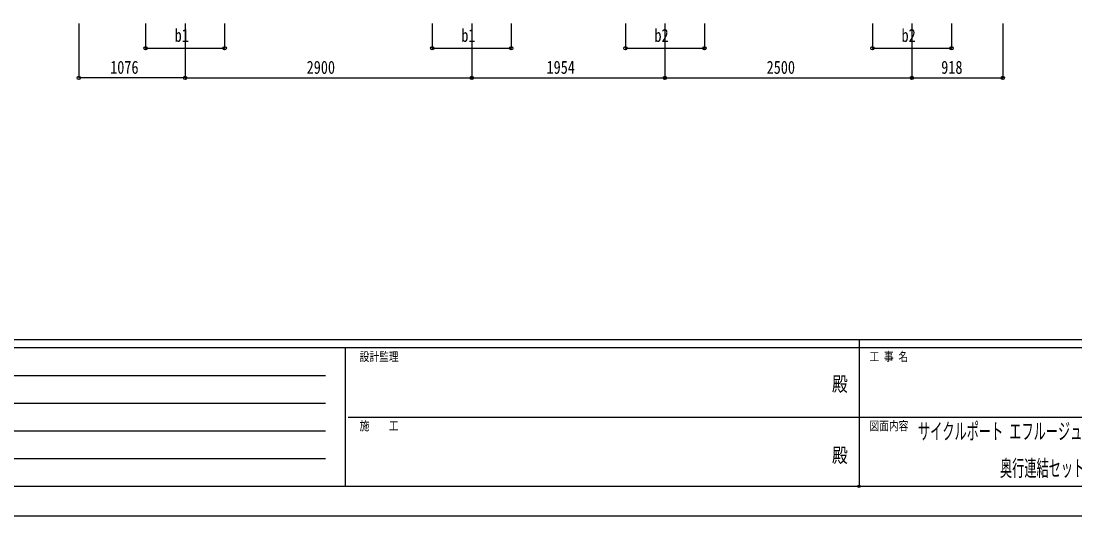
# Model space of a CAD drawing. Units: millimetres, scale not verified. Extents: x -16832 to 16820, y -11892 to 11880.
# Drawn here: x -8499 to 2164, y -11880 to -6875 of the extents above; entities that cross this region are included whole.
import ezdxf
from ezdxf.enums import TextEntityAlignment as Align

# ---------------------------------------------------------------- set-up
doc = ezdxf.new("R2010")
doc.units = ezdxf.units.MM
doc.header["$LTSCALE"] = 50
doc.header["$PDMODE"] = 32
doc.header["$PDSIZE"] = 25
for name, color, linetype in [('0-2_USER1', 3, 'Continuous'), ('0-7_YKK_D', 6, 'Continuous'), ('0-8_YKK_ZWAK', 7, 'Continuous')]:
    doc.layers.add(name, color=color, linetype=linetype)
doc.styles.add('ＭＳ ゴシック', font='')
doc.styles.get('ＭＳ ゴシック').set_extended_font_data('MS Gothic')

msp = doc.modelspace()

# ---------------------------------------------------------------- linework, layer by layer
at = {"layer": '0-7_YKK_D'}
for p, q in [((-7914.92, -6899.94), (-7914.92, -7451)), ((-7239.12, -6900), (-7239.12, -7151)), ((-6838.92, -6899.94), (-6838.92, -7451)), ((-6838.92, -6899.94), (-6838.92, -7451)), ((-6439.12, -6900), (-6439.12, -7151)), ((-4339.12, -6900), (-4339.12, -7151)), ((-3938.92, -6899.94), (-3938.92, -7451)), ((-3938.92, -6900.94), (-3938.92, -7451)), ((-3539.12, -6900), (-3539.12, -7151)), ((-2384.92, -6900), (-2384.92, -7151)), ((-1984.92, -6900), (-1984.92, -7451)), ((-1984.92, -6900), (-1984.92, -7451)), ((-1584.92, -6900), (-1584.92, -7151)), ((115.08, -6900), (115.08, -7151)), ((515.08, -6900), (515.08, -7451)), ((915.08, -6900), (915.08, -7151)), ((1433.08, -6901), (1433.08, -7451)), ((-7239.12, -7150), (-6439.12, -7150)), ((-4339.12, -7150), (-3539.12, -7150)), ((-2384.92, -7150), (-1584.92, -7150)), ((115.08, -7150), (915.08, -7150)), ((515.08, -7200), (515.08, -7451)), ((-6838.92, -7450), (-7914.92, -7450)), ((-6838.92, -7450), (-3938.92, -7450)), ((-3938.92, -7450), (-1984.92, -7450)), ((-1984.92, -7450), (515.08, -7450)), ((515.08, -7450), (1433.08, -7450))]:
    msp.add_line(p, q, dxfattribs=at)
for centre in [(-7239.12, -7150), (-6439.12, -7150), (-4339.12, -7150), (-3539.12, -7150), (-2384.92, -7150), (-1584.92, -7150), (115.08, -7150), (915.08, -7150), (-7914.92, -7450), (-6838.92, -7450), (-6838.92, -7450), (-3938.92, -7450), (-3938.92, -7450), (-1984.92, -7450), (-1984.92, -7450), (515.08, -7450), (515.08, -7450), (1433.08, -7450)]:
    msp.add_circle(centre, 17, dxfattribs=at)
at = {"layer": '0-8_YKK_ZWAK'}
for p, q in [((15580.08, -10100), (-15619.92, -10100)), ((-19.92, -10100), (-19.92, -11580)), ((-5219.92, -10180), (-15619.92, -10180)), ((-5219.92, -10180), (-5219.92, -11580)), ((-19.92, -10180), (-5219.92, -10180)), ((5180.08, -10180), (-19.92, -10180)), ((-15449.92, -10460), (-5419.92, -10460)), ((-15449.92, -10740), (-5419.92, -10740)), ((-5189.92, -10880), (-19.92, -10880)), ((-19.92, -10880), (5180.08, -10880)), ((-15449.92, -11020), (-5419.92, -11020)), ((-15449.92, -11300), (-5419.92, -11300)), ((-15619.92, -11580), (-5219.92, -11580)), ((-5219.92, -11580), (-19.92, -11580)), ((-19.92, -11580), (5180.08, -11580))]:
    msp.add_line(p, q, dxfattribs=at)
msp.add_lwpolyline([(-16820, -11880), (16820, -11880), (16820, 11880), (-16820, 11880)], close=True, dxfattribs=at)
msp.add_point((-19.92, -11580), dxfattribs=at)

# ---------------------------------------------------------------- texts
at = {"layer": '0-2_USER1', "style": 'ＭＳ ゴシック', "width": 0.55}
for s, p in [('サイクルポート エフルージュ FIRST Z ミニ 750タイプ', (576.03, -11155.33)), ('奥行連結セット 姿図 51・43-21', (1405.57, -11528.67))]:
    msp.add_text(s, height=164.2, dxfattribs=at).set_placement(p, align=Align.BOTTOM_LEFT)
at = {"layer": '0-7_YKK_D', "style": 'ＭＳ ゴシック', "width": 0.8}
for s, p in [('b1', (-6944.72, -7125)), ('b1', (-4044.72, -7125)), ('b2', (-2090.52, -7125)), ('b2', (409.48, -7125)), ('1076', (-7597.72, -7448)), ('2900', (-5609.72, -7448)), ('1954', (-3182.72, -7448)), ('2500', (-955.72, -7448)), ('918', (810.88, -7448))]:
    msp.add_text(s, height=132, dxfattribs=at).set_placement(p, align=Align.BOTTOM_LEFT)
at = {"layer": '0-8_YKK_ZWAK', "style": 'ＭＳ ゴシック', "width": 0.8}
for s, height, p in [('設計監理', 87.98, (-5073.25, -10340)), ('工 事 名', 87.98, (85.08, -10340)), ('殿', 146.6, (-294.67, -10663.33)), ('施\u3000\u3000工', 87.98, (-5073.25, -11040)), ('図面内容', 87.98, (85.08, -11040)), ('殿', 146.6, (-294.67, -11383.33))]:
    msp.add_text(s, height=height, dxfattribs=at).set_placement(p, align=Align.BOTTOM_LEFT)

doc.saveas('drawing.dxf')
